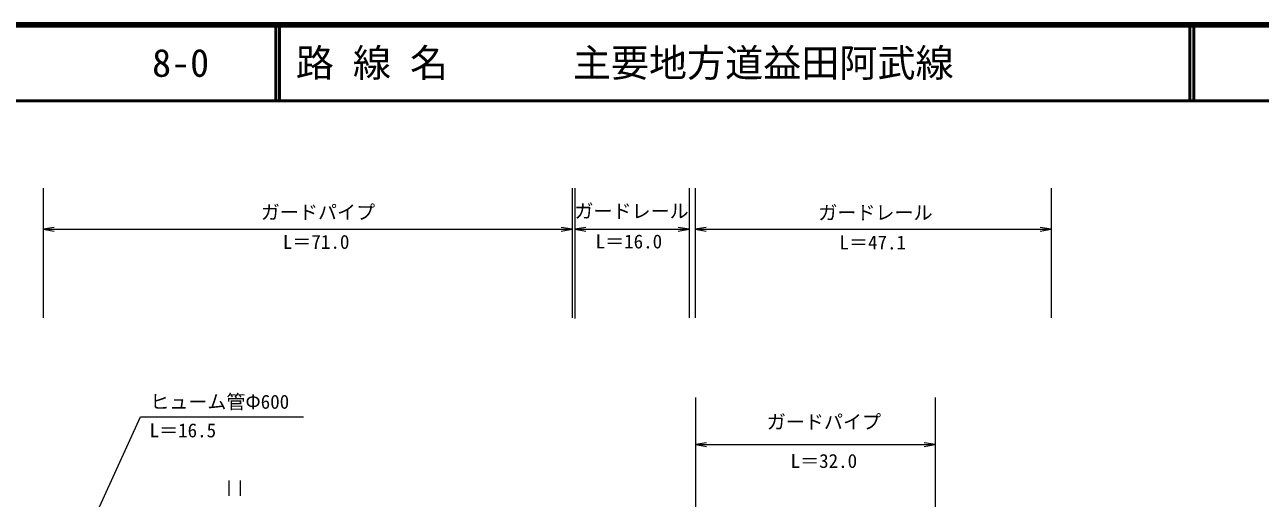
# Model space of a CAD drawing. Units: millimetres, scale not verified. Extents: x 40000 to 680000, y 20000 to 380000.
# Drawn here: x 144794 to 306986, y 317896 to 380000 of the extents above; entities that cross this region are included whole.
import ezdxf
from ezdxf.enums import TextEntityAlignment as Align

# ---------------------------------------------------------------- set-up
doc = ezdxf.new("R2010")
doc.units = ezdxf.units.MM
doc.header["$LTSCALE"] = 1000
for name, color, linetype, lineweight in [('M-STR-STR3', 7, 'Continuous', 13), ('M-TTL', 7, 'Continuous', 13), ('M-TTL-LINE', 7, 'Continuous', 50), ('M-TTL-TXT', 3, 'Continuous', 13)]:
    doc.layers.add(name, color=color, linetype=linetype, lineweight=lineweight)
doc.styles.add('ＭＳ ゴシック', font='')
doc.styles.get('ＭＳ ゴシック').set_extended_font_data('MS Gothic')

# ---------------------------------------------------------------- blocks, each defined once
blk = doc.blocks.new('open_arrow')
at = {"color": 0, "linetype": 'Continuous', "lineweight": -2}
blk.add_lwpolyline([(7.5, 1.25), (0, 0), (7.5, -1.25)], dxfattribs=at)

msp = doc.modelspace()

# ---------------------------------------------------------------- linework, layer by layer
at = {"layer": 'M-STR-STR3'}
for p, q in [((147196, 358571), (147196, 341539)), ((216671, 358571), (216671, 341539)), ((217016, 358571), (217016, 341492)), ((232036, 358571), (232036, 341539)), ((232789, 358571), (232789, 341539)), ((279552, 358571), (279552, 341539)), ((147196, 353167), (216671, 353167)), ((217016, 353167), (232036, 353167)), ((232789, 353167), (279552, 353167)), ((232859, 331096), (232859, 315796)), ((264298, 331096), (264298, 315796)), ((149068, 304608), (159999, 328567)), ((159999, 328567), (181393, 328567)), ((232859, 324942), (264298, 324942))]:
    msp.add_line(p, q, dxfattribs=at)
at = {"layer": 'M-TTL', "color": 2, "lineweight": 140}
msp.add_line((680000, 380000), (40000, 380000), dxfattribs=at)
at = {"layer": 'M-TTL'}
for p, q in [((171595, 320210), (171595, 318210)), ((173095, 320210), (173095, 318210))]:
    msp.add_line(p, q, dxfattribs=at)
at = {"layer": 'M-TTL-LINE'}
for p, q in [((177750, 380000), (177750, 370000)), ((178250, 380000), (178250, 370000)), ((297750, 380000), (297750, 370000)), ((298250, 380000), (298250, 370000)), ((40000, 370000), (680000, 370000))]:
    msp.add_line(p, q, dxfattribs=at)

# ---------------------------------------------------------------- block references
at = {"layer": 'M-STR-STR3', "xscale": 193, "yscale": 193}
for p in [(147196, 353167), (217016, 353167), (232789, 353167), (232859, 324942)]:
    msp.add_blockref('open_arrow', p, dxfattribs=at)
at = {"layer": 'M-STR-STR3', "xscale": 193, "yscale": 193, "rotation": 180}
for p in [(216671, 353167), (232036, 353167), (279552, 353167), (264298, 324942)]:
    msp.add_blockref('open_arrow', p, dxfattribs=at)

# ---------------------------------------------------------------- texts
at = {"layer": 'M-STR-STR3', "style": 'ＭＳ ゴシック'}
for s, p in [('ガードパイプ', (175785, 356324)), ('ガードレール', (216953, 356480)), ('ガードレール', (248967, 356271)), ('L＝71.0', (178682, 352440)), ('L＝16.0', (219735, 352495)), ('L＝47.1', (251748, 352361)), ('ヒューム管Φ600', (161267, 331467)), ('L＝16.5', (161188, 327721)), ('ガードパイプ', (242203, 328829)), ('L＝32.0', (245328, 323705))]:
    msp.add_text(s, height=1833, dxfattribs=at).set_placement(p, align=Align.TOP_LEFT)
at = {"layer": 'M-TTL-TXT', "color": 7, "style": 'ＭＳ ゴシック'}
for s, p in [('8-0', (161521, 375000)), ('路 線 名', (180380, 375000)), ('主要地方道益田阿武線', (216734, 375000))]:
    msp.add_text(s, height=3666, dxfattribs=at).set_placement(p, align=Align.MIDDLE_LEFT)

doc.saveas('drawing.dxf')
